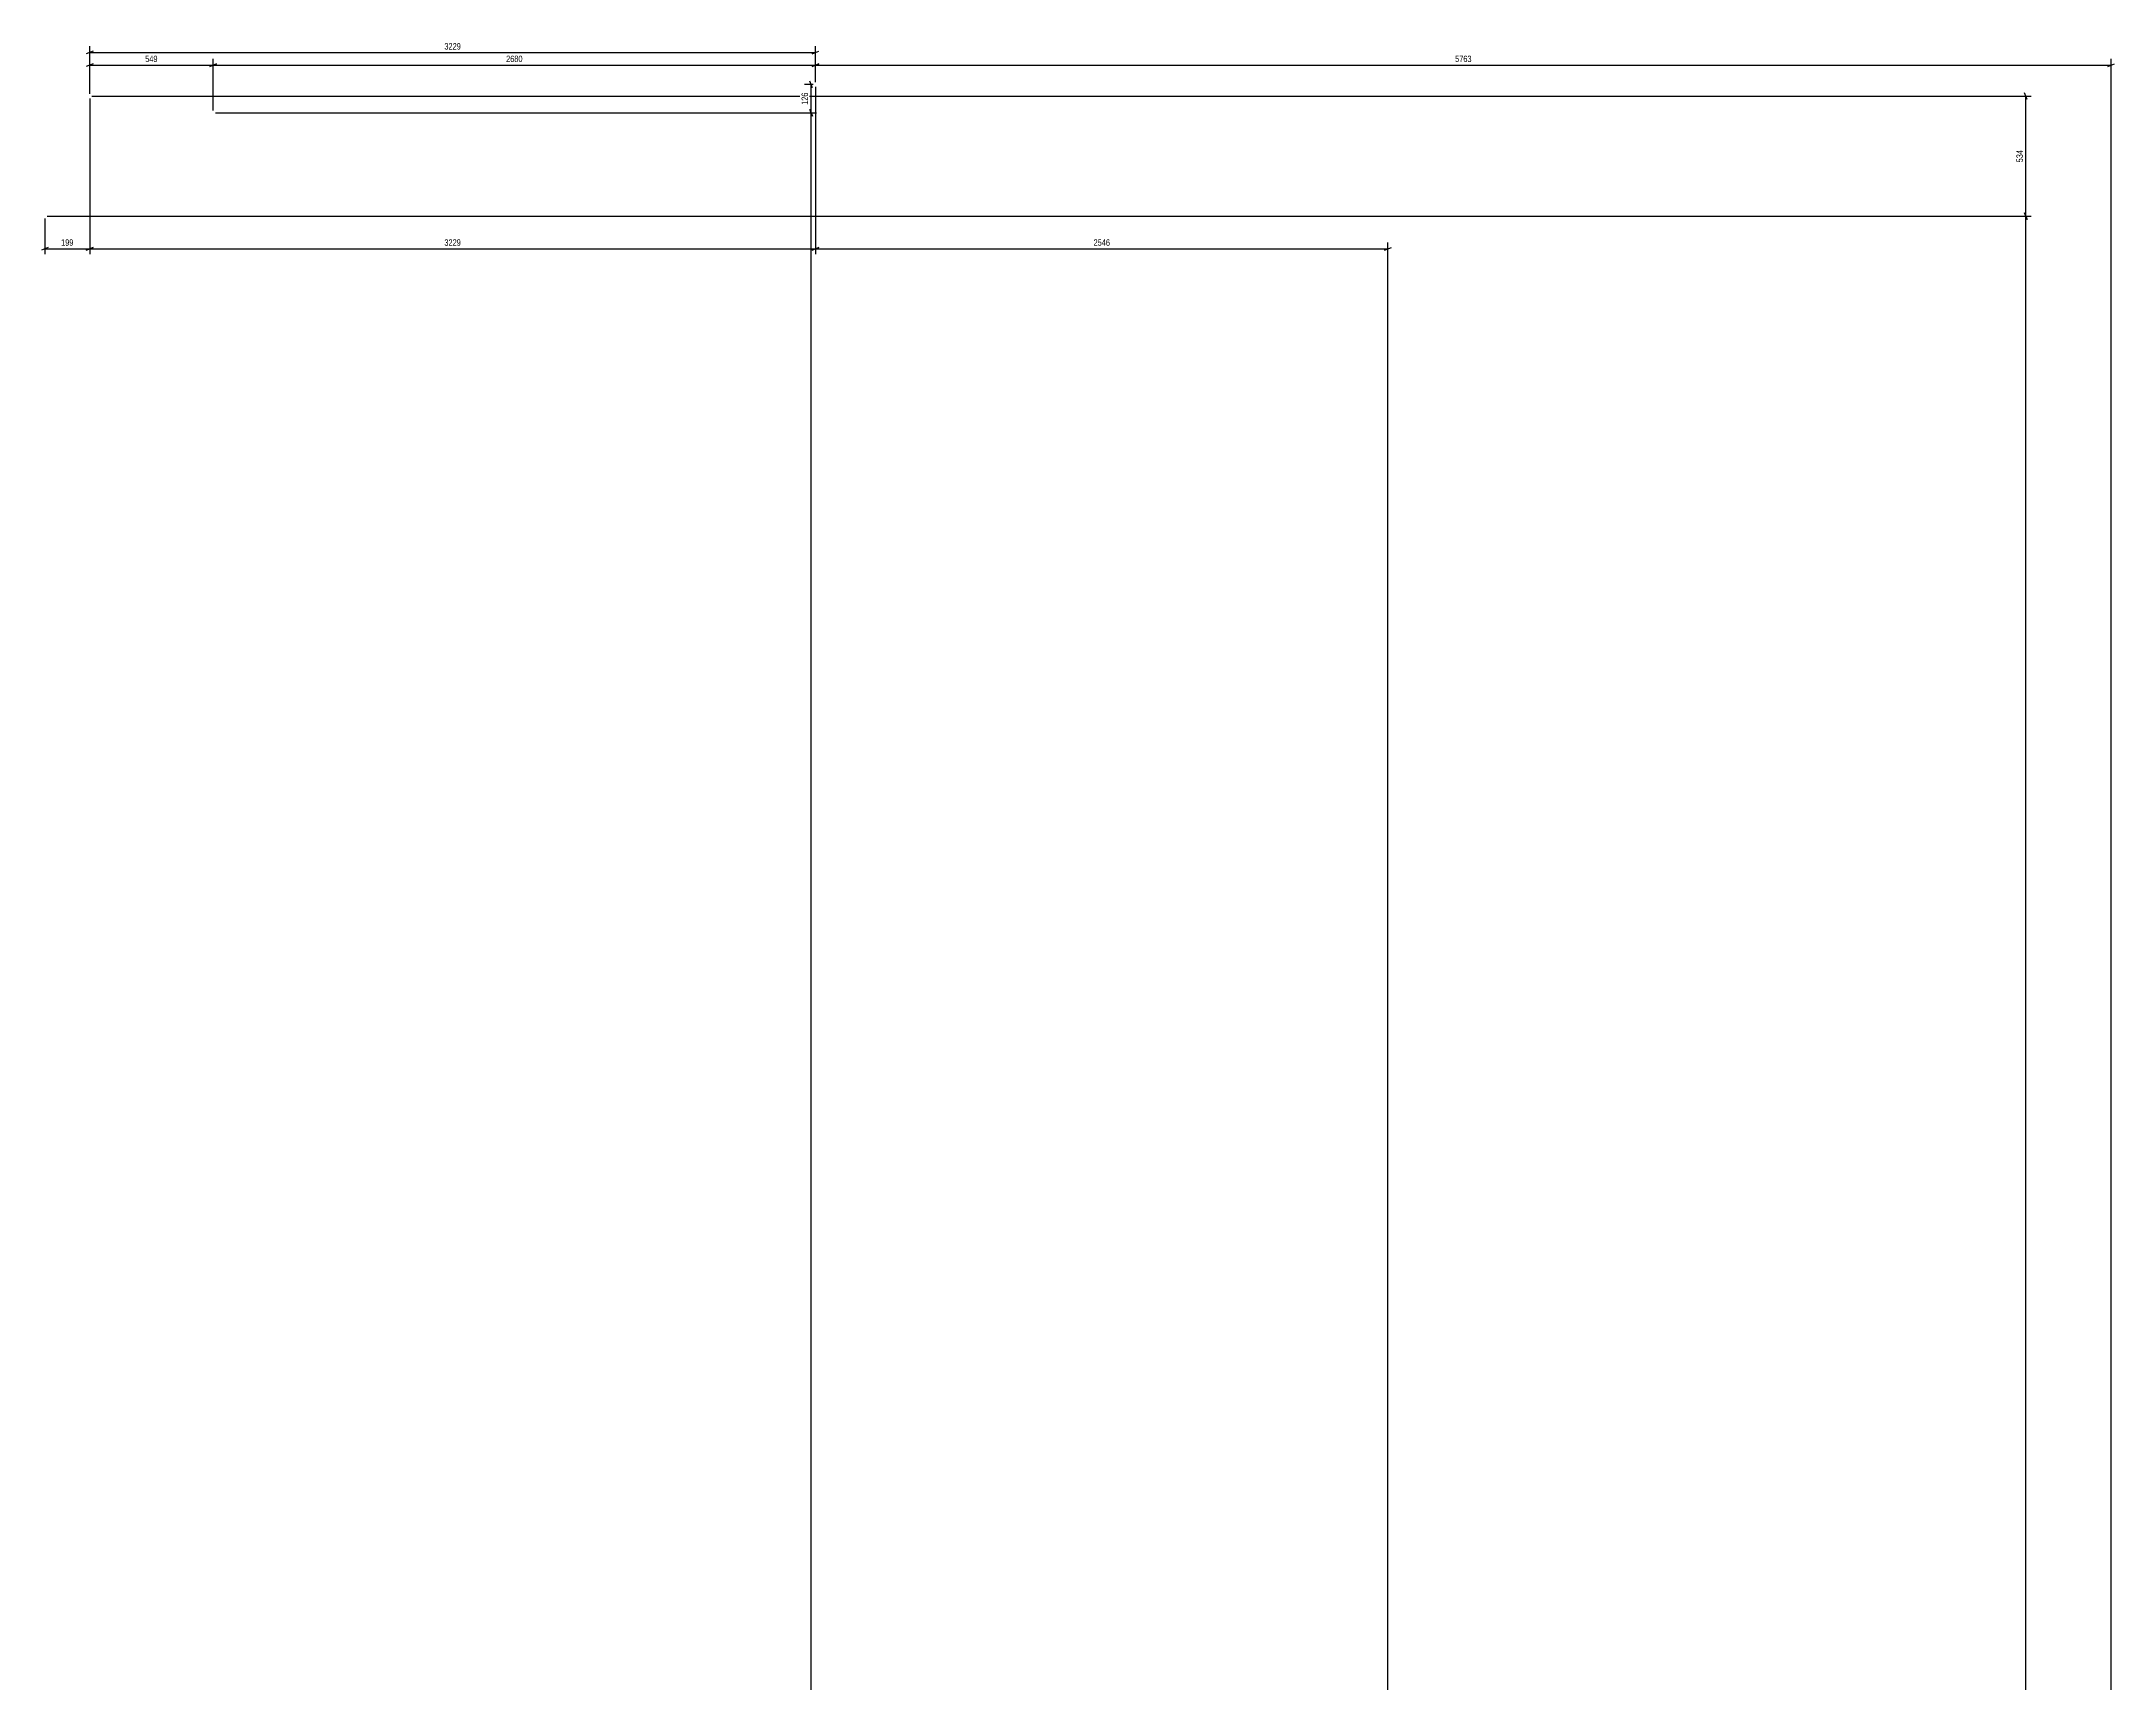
# Model space of a CAD drawing. Header units: millimetres. Extents: x 0 to 3371, y 0 to 1899.
# Drawn here: x 2449 to 3371, y 1169 to 1899 of the extents above; entities that cross this region are included whole.
import ezdxf

# ---------------------------------------------------------------- set-up
doc = ezdxf.new("R2010")
doc.units = ezdxf.units.MM
doc.styles.add('Arial Narrow', font='ARIALN.TTF', dxfattribs={"height": 0.2})

# ---------------------------------------------------------------- blocks, each defined once
blk = doc.blocks.new('StraightDimension-203723786-4670 - 4640')
at = {"color": 7, "linetype": 'Continuous'}
for p, q in [((2471.69, 1874.86), (3334.31, 1874.86)), ((3332.51, 1873.36), (3331.31, 1876.36)), ((3331.91, 1821.43), (3331.91, 1874.86)), ((2451.74, 1821.43), (3334.31, 1821.43)), ((3331.31, 1822.93), (3332.51, 1819.93))]:
    blk.add_line(p, q, dxfattribs=at)
at = {"color": 0}
blk.add_wipeout([(3331.16, 1851.49), (3326.96, 1851.49), (3326.96, 1844.81), (3331.16, 1844.81)], dxfattribs=at)
at = {"color": 3, "style": 'Arial Narrow'}
blk.add_text('534', height=2.863, rotation=90.00021, dxfattribs=at).set_placement((3330.56, 1845.41))
blk = doc.blocks.new('StraightDimension-203723786-4722 - 4640')
at = {"color": 7, "linetype": 'Continuous'}
for p, q in [((2470.69, 1875.86), (2470.69, 1891.51)), ((2525.58, 1868.43), (2525.58, 1891.51)), ((2472.19, 1889.26), (2469.19, 1888.06)), ((2470.69, 1888.66), (2525.58, 1888.66)), ((2524.08, 1888.06), (2527.08, 1889.26))]:
    blk.add_line(p, q, dxfattribs=at)
at = {"color": 0}
blk.add_wipeout([(2501.47, 1889.41), (2501.47, 1893.61), (2494.79, 1893.61), (2494.79, 1889.41)], dxfattribs=at)
at = {"color": 3, "style": 'Arial Narrow'}
blk.add_text('549', height=2.863, dxfattribs=at).set_placement((2495.39, 1890.01))
blk = doc.blocks.new('StraightDimension-203723786-4658 - 4640')
at = {"color": 7, "linetype": 'Continuous'}
for p, q in [((2792.14, 1878.51), (2790.94, 1881.51)), ((2792.55, 1880.01), (2788.69, 1880.01)), ((2791.54, 1867.43), (2791.54, 1880.01)), ((2526.58, 1867.43), (2793.94, 1867.43)), ((2790.94, 1868.93), (2792.14, 1865.93))]:
    blk.add_line(p, q, dxfattribs=at)
at = {"color": 0}
blk.add_wipeout([(2790.79, 1877.06), (2786.59, 1877.06), (2786.59, 1870.37), (2790.79, 1870.37)], dxfattribs=at)
at = {"color": 3, "style": 'Arial Narrow'}
blk.add_text('126', height=2.863, rotation=90.00021, dxfattribs=at).set_placement((2790.19, 1870.97))
blk = doc.blocks.new('StraightDimension-203723786-4644 - 4640')
at = {"color": 7, "linetype": 'Continuous'}
for p, q in [((2526.58, 1867.43), (2793.94, 1867.43)), ((2792.14, 1865.93), (2790.94, 1868.93)), ((2791.54, 440.09), (2791.54, 1867.43)), ((3047.16, 440.09), (2788.69, 440.09)), ((2790.94, 441.59), (2792.14, 438.59))]:
    blk.add_line(p, q, dxfattribs=at)
at = {"color": 0}
blk.add_wipeout([(2790.79, 1158.93), (2786.59, 1158.93), (2786.59, 1148.59), (2790.79, 1148.59)], dxfattribs=at)
at = {"color": 3, "style": 'Arial Narrow'}
blk.add_text('14273', height=2.863, rotation=90.00021, dxfattribs=at).set_placement((2790.19, 1149.19))
blk = doc.blocks.new('StraightDimension-203723786-4708 - 4640')
at = {"color": 7, "linetype": 'Continuous'}
for p, q in [((2470.69, 1873.86), (2470.69, 1804.56)), ((2450.74, 1820.43), (2450.74, 1804.56)), ((2452.24, 1807.56), (2449.24, 1806.36)), ((2469.19, 1806.36), (2472.19, 1807.56)), ((2450.74, 1806.96), (2470.69, 1806.96))]:
    blk.add_line(p, q, dxfattribs=at)
at = {"color": 0}
blk.add_wipeout([(2464.05, 1807.71), (2464.05, 1811.91), (2457.37, 1811.91), (2457.37, 1807.71)], dxfattribs=at)
at = {"color": 3, "style": 'Arial Narrow'}
blk.add_text('199', height=2.863, dxfattribs=at).set_placement((2457.97, 1808.31))
blk = doc.blocks.new('StraightDimension-203723786-4681 - 4640')
at = {"color": 7, "linetype": 'Continuous'}
for p, q in [((2451.74, 1821.43), (3334.31, 1821.43)), ((3332.51, 1819.93), (3331.31, 1822.93)), ((3331.91, 465.21), (3331.91, 1821.43)), ((3368.84, 465.21), (3329.06, 465.21)), ((3331.31, 466.71), (3332.51, 463.71))]:
    blk.add_line(p, q, dxfattribs=at)
at = {"color": 0}
blk.add_wipeout([(3331.16, 1148.49), (3326.96, 1148.49), (3326.96, 1138.15), (3331.16, 1138.15)], dxfattribs=at)
at = {"color": 3, "style": 'Arial Narrow'}
blk.add_text('13562', height=2.863, rotation=90.00021, dxfattribs=at).set_placement((3330.56, 1138.75))
blk = doc.blocks.new('StraightDimension-203723786-4703 - 4640')
at = {"color": 7, "linetype": 'Continuous'}
for p, q in [((2793.55, 1879.01), (2793.55, 1804.56)), ((2795.05, 1807.56), (2792.05, 1806.36)), ((3046.66, 1806.36), (3049.66, 1807.56)), ((3048.16, 441.09), (3048.16, 1809.81)), ((2793.55, 1806.96), (3048.16, 1806.96))]:
    blk.add_line(p, q, dxfattribs=at)
at = {"color": 0}
blk.add_wipeout([(2925.11, 1807.71), (2925.11, 1811.91), (2916.6, 1811.91), (2916.6, 1807.71)], dxfattribs=at)
at = {"color": 3, "style": 'Arial Narrow'}
blk.add_text('2546', height=2.863, dxfattribs=at).set_placement((2917.2, 1808.31))
blk = doc.blocks.new('StraightDimension-203723786-4707 - 4640')
at = {"color": 7, "linetype": 'Continuous'}
for p, q in [((2470.69, 1873.86), (2470.69, 1804.56)), ((2793.55, 1879.01), (2793.55, 1804.56)), ((2472.19, 1807.56), (2469.19, 1806.36)), ((2792.05, 1806.36), (2795.05, 1807.56)), ((2470.69, 1806.96), (2793.55, 1806.96))]:
    blk.add_line(p, q, dxfattribs=at)
at = {"color": 0}
blk.add_wipeout([(2636.37, 1807.71), (2636.37, 1811.91), (2627.86, 1811.91), (2627.86, 1807.71)], dxfattribs=at)
at = {"color": 3, "style": 'Arial Narrow'}
blk.add_text('3229', height=2.863, dxfattribs=at).set_placement((2628.46, 1808.31))
blk = doc.blocks.new('StraightDimension-203723786-4710 - 4640')
at = {"color": 7, "linetype": 'Continuous'}
for p, q in [((2525.58, 1868.43), (2525.58, 1891.51)), ((2793.55, 1881.01), (2793.55, 1891.51)), ((2527.08, 1889.26), (2524.08, 1888.06)), ((2525.58, 1888.66), (2793.55, 1888.66)), ((2792.05, 1888.06), (2795.05, 1889.26))]:
    blk.add_line(p, q, dxfattribs=at)
at = {"color": 0}
blk.add_wipeout([(2663.82, 1889.41), (2663.82, 1893.61), (2655.31, 1893.61), (2655.31, 1889.41)], dxfattribs=at)
at = {"color": 3, "style": 'Arial Narrow'}
blk.add_text('2680', height=2.863, dxfattribs=at).set_placement((2655.91, 1890.01))
blk = doc.blocks.new('StraightDimension-203723786-4711 - 4640')
at = {"color": 7, "linetype": 'Continuous'}
for p, q in [((2793.55, 1881.01), (2793.55, 1891.51)), ((3369.84, 466.21), (3369.84, 1891.51)), ((2795.05, 1889.26), (2792.05, 1888.06)), ((2793.55, 1888.66), (3369.84, 1888.66)), ((3368.34, 1888.06), (3371.34, 1889.26))]:
    blk.add_line(p, q, dxfattribs=at)
at = {"color": 0}
blk.add_wipeout([(3085.95, 1889.41), (3085.95, 1893.61), (3077.43, 1893.61), (3077.43, 1889.41)], dxfattribs=at)
at = {"color": 3, "style": 'Arial Narrow'}
blk.add_text('5763', height=2.863, dxfattribs=at).set_placement((3078.03, 1890.01))
blk = doc.blocks.new('StraightDimension-203723786-4724 - 4640')
at = {"color": 7, "linetype": 'Continuous'}
for p, q in [((2472.19, 1894.82), (2469.19, 1893.62)), ((2470.69, 1875.86), (2470.69, 1897.07)), ((2470.69, 1894.22), (2793.55, 1894.22)), ((2792.05, 1893.62), (2795.05, 1894.82)), ((2793.55, 1881.01), (2793.55, 1897.07))]:
    blk.add_line(p, q, dxfattribs=at)
at = {"color": 0}
blk.add_wipeout([(2636.37, 1894.97), (2636.37, 1899.17), (2627.86, 1899.17), (2627.86, 1894.97)], dxfattribs=at)
at = {"color": 3, "style": 'Arial Narrow'}
blk.add_text('3229', height=2.863, dxfattribs=at).set_placement((2628.46, 1895.57))

msp = doc.modelspace()

# ---------------------------------------------------------------- block references
msp.add_blockref('StraightDimension-203723786-4670 - 4640', (0, 0))

# ---------------------------------------------------------------- next in the draw order: block references
msp.add_blockref('StraightDimension-203723786-4722 - 4640', (0, 0))

# ---------------------------------------------------------------- next in the draw order: block references
for name in ['StraightDimension-203723786-4658 - 4640', 'StraightDimension-203723786-4708 - 4640']:
    msp.add_blockref(name, (0, 0))

# ---------------------------------------------------------------- next in the draw order: block references
msp.add_blockref('StraightDimension-203723786-4644 - 4640', (0, 0))

# ---------------------------------------------------------------- next in the draw order: block references
msp.add_blockref('StraightDimension-203723786-4681 - 4640', (0, 0))

# ---------------------------------------------------------------- next in the draw order: block references
msp.add_blockref('StraightDimension-203723786-4703 - 4640', (0, 0))

# ---------------------------------------------------------------- next in the draw order: block references
msp.add_blockref('StraightDimension-203723786-4707 - 4640', (0, 0))

# ---------------------------------------------------------------- next in the draw order: block references
msp.add_blockref('StraightDimension-203723786-4710 - 4640', (0, 0))

# ---------------------------------------------------------------- next in the draw order: block references
msp.add_blockref('StraightDimension-203723786-4711 - 4640', (0, 0))

# ---------------------------------------------------------------- next in the draw order: block references
msp.add_blockref('StraightDimension-203723786-4724 - 4640', (0, 0))

doc.saveas('drawing.dxf')
